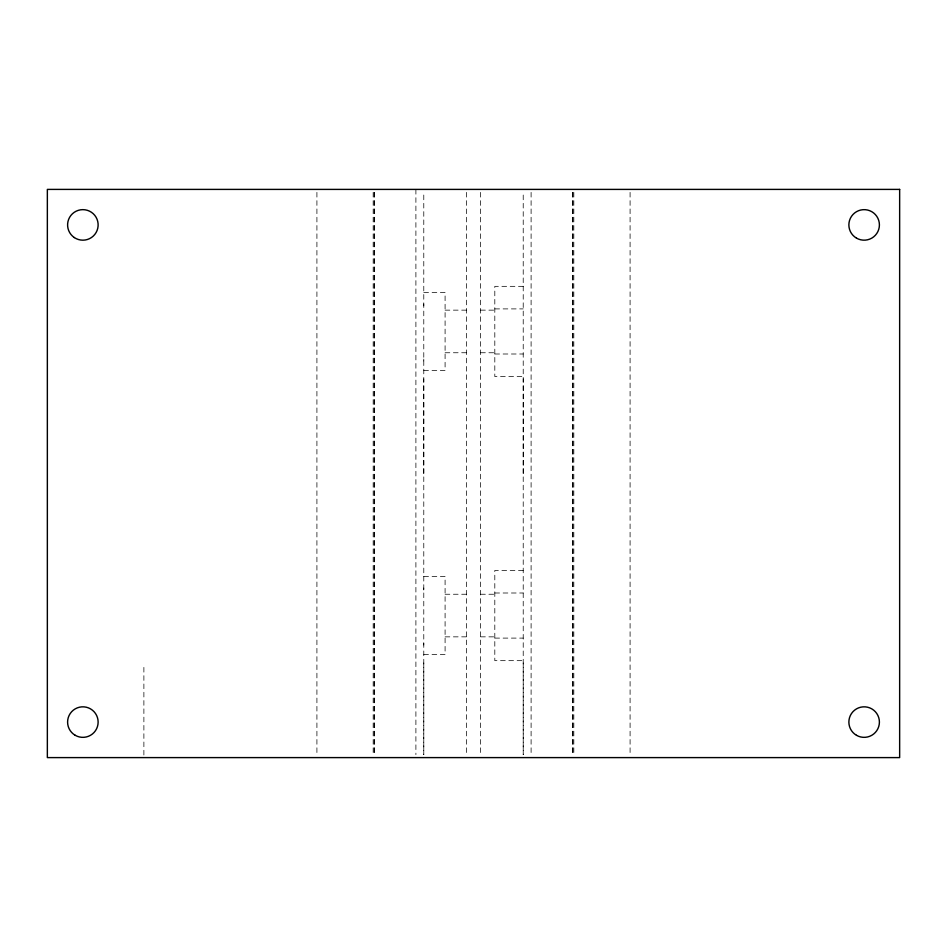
<?xml version="1.0" encoding="UTF-8"?>
<svg xmlns="http://www.w3.org/2000/svg" width="947" height="947" viewBox="0 0 947 947"><rect width="100%" height="100%" fill="white"/><g stroke="black" fill="none" stroke-linecap="round" stroke-linejoin="round"><path stroke-width="0.71" stroke-dasharray="4.74 3.55" d="M373.177 192.359L373.177 754.641M423.783 662.9L423.783 754.641L423.783 192.312M423.783 645.073L423.783 643.167M423.783 589.969L423.783 587.933M423.783 473.5L423.783 378.8M423.783 360.973L423.783 359.067M423.783 305.869L423.783 303.833M523.218 662.9L523.218 754.641L523.218 192.312M523.218 473.5L523.218 378.8M573.823 192.348L573.823 754.652M423.783 292.445L445.09 292.386L445.09 370.514L423.783 370.455M423.783 576.545L445.09 576.486L445.09 654.614L423.783 654.555M523.218 286.337L494.808 286.337L494.808 376.563L523.218 376.563M494.808 308.9L523.218 308.9M445.09 310.143L466.398 310.143M480.603 310.143L494.808 310.143M445.09 352.758L466.398 352.746M494.808 354L523.218 354M523.218 570.437L494.808 570.437L494.808 660.663L523.218 660.663M494.808 593L523.218 593M445.09 594.243L466.398 594.243M480.603 594.243L494.808 594.243M445.09 636.858L466.398 636.846M494.808 638.1L523.218 638.1M480.603 352.746L494.808 352.758M480.603 636.846L494.808 636.858M630.086 192.359L630.086 754.641M572.911 192.359L572.911 754.641M572.402 192.359L572.402 754.641M531.101 192.359L531.101 754.641M480.603 192.359L480.603 754.641M466.398 192.359L466.398 754.641M415.899 189.4L415.899 754.641M374.598 192.359L374.598 754.641M374.089 192.359L374.089 754.641M316.914 192.359L316.914 754.641M143.885 667.386L143.885 757.6"/><path stroke-width="1.42" d="M899.65 189.4L47.35 189.4L47.35 757.6L899.65 757.6L899.65 189.4M856.502 238.135A15.27 15.27 0 0 0 879.408 224.913A15.27 15.27 0 0 0 856.502 211.69A15.27 15.27 0 0 0 856.502 238.135M856.502 735.31A15.27 15.27 0 0 0 879.408 722.088A15.27 15.27 0 0 0 856.502 708.865A15.27 15.27 0 0 0 856.502 735.31M75.227 735.31A15.27 15.27 0 0 0 98.133 722.088A15.27 15.27 0 0 0 75.227 708.865A15.27 15.27 0 0 0 75.227 735.31M74.304 237.555A15.27 15.27 0 0 0 98.097 226.002A15.27 15.27 0 0 0 76.186 211.181A15.27 15.27 0 0 0 74.304 237.555"/></g></svg>
